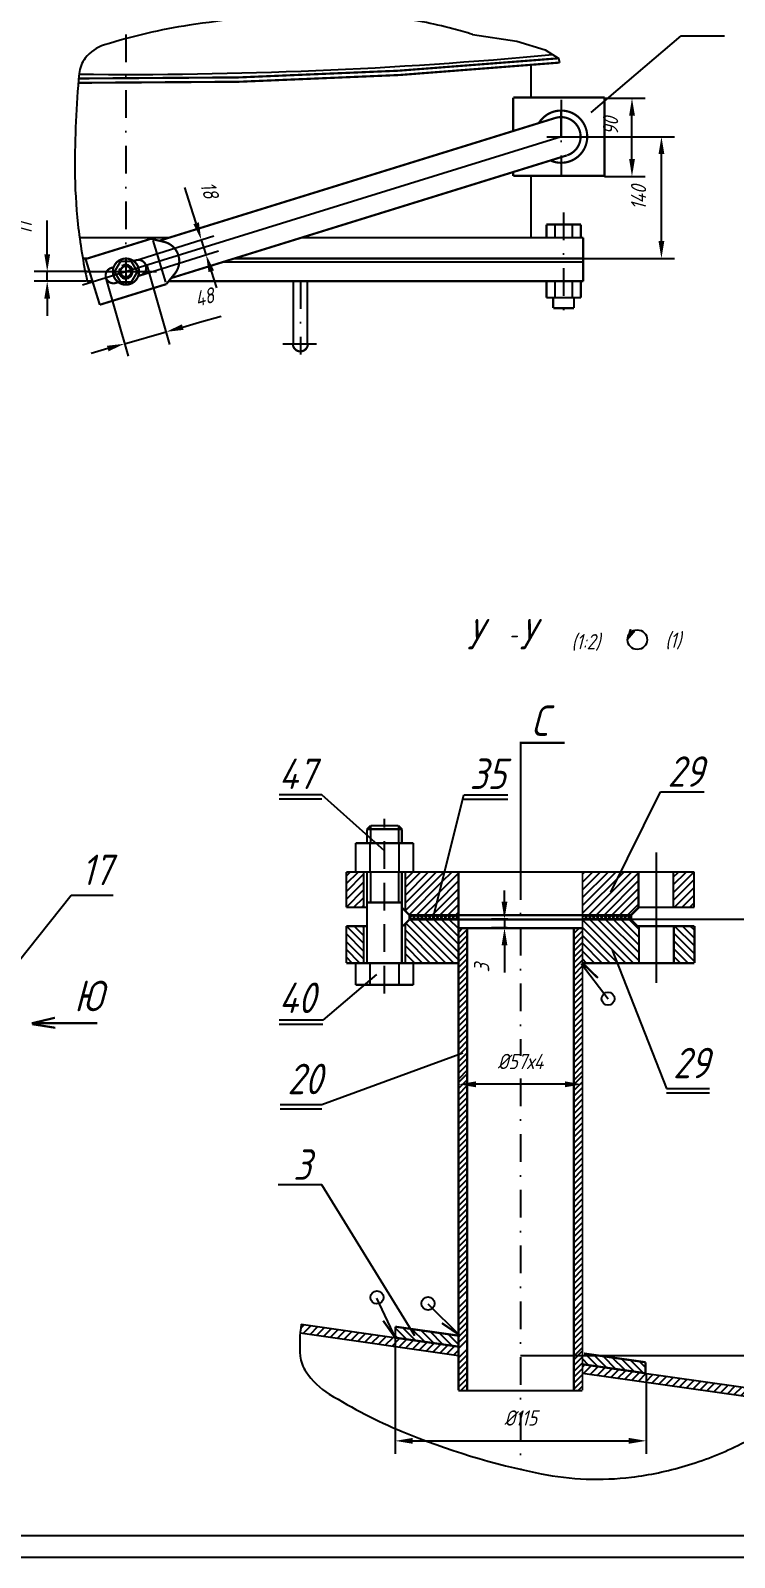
# Model space of a CAD drawing. Extents: x 626 to 1905, y 563 to 1774.
# Drawn here: x 1073.5 to 1235.3, y 563.2 to 914 of the extents above; entities that cross this region are included whole.
import ezdxf
from ezdxf.enums import TextEntityAlignment as Align

# ---------------------------------------------------------------- set-up
doc = ezdxf.new("R2010")
doc.units = 0
doc.header["$LTSCALE"] = 0.5
doc.header["$MEASUREMENT"] = 0
doc.linetypes.add('DASHDOT', pattern=[25.4, 12.7, -6.35, 0, -6.35])
doc.linetypes.add('DASHED', pattern=[19.05, 12.7, -6.35])
doc.layers.get('0').update_dxf_attribs({"linetype": 'CONTINUOUS'})
doc.layers.get('DEFPOINTS').update_dxf_attribs({"linetype": 'CONTINUOUS'})
doc.styles.add('ROMANC', font='romanc', dxfattribs={"width": 0.8, "oblique": 15, "height": 3.5})
doc.dimstyles.get("Standard").update_dxf_attribs({"dimtxt": 0.18, "dimasz": 0.18, "dimexe": 0.18, "dimexo": 0.0625, "dimgap": 0.09, "dimtad": 0, "dimtih": 1, "dimtoh": 1, "dimdec": 4, "dimzin": 0, "dimtxsty": 'STANDARD', "dimcen": 0.09, "dimazin": 3, "dimtfac": 1, "dimtdec": 4, "dimtofl": 0, "dimtmove": 0, "dimatfit": 3, "dimtolj": 1, "dimtzin": 0})

# ---------------------------------------------------------------- blocks, each defined once
blk = doc.blocks.new('*X49')
at = {"color": 0}
for p, q in [((1357.9, 1247.44), (1358.33, 1247.87)), ((1358.24, 1246.93), (1357.9, 1247.28)), ((1359.14, 1246.93), (1358.2, 1247.87)), ((1358.29, 1246.93), (1359.23, 1247.87)), ((1360.04, 1246.93), (1359.1, 1247.87)), ((1359.19, 1246.93), (1360.13, 1247.87)), ((1360.93, 1246.93), (1359.99, 1247.87)), ((1360.08, 1246.93), (1361.02, 1247.87)), ((1361.83, 1246.93), (1360.89, 1247.87)), ((1360.98, 1246.93), (1361.92, 1247.87)), ((1362.73, 1246.93), (1361.79, 1247.87)), ((1361.88, 1246.93), (1362.82, 1247.87)), ((1363.63, 1246.93), (1362.69, 1247.87)), ((1362.78, 1246.93), (1363.72, 1247.87)), ((1364.53, 1246.93), (1363.59, 1247.87)), ((1363.68, 1246.93), (1364.62, 1247.87)), ((1365.42, 1246.93), (1364.48, 1247.87)), ((1364.57, 1246.93), (1365.51, 1247.87)), ((1366.32, 1246.93), (1365.38, 1247.87)), ((1365.47, 1246.93), (1366.41, 1247.87)), ((1367.22, 1246.93), (1366.28, 1247.87)), ((1366.37, 1246.93), (1367.31, 1247.87)), ((1368.12, 1246.93), (1367.18, 1247.87)), ((1367.27, 1246.93), (1368.21, 1247.87)), ((1369.02, 1246.93), (1368.08, 1247.87)), ((1368.17, 1246.93), (1369.11, 1247.87)), ((1369.12, 1247.73), (1368.97, 1247.87)), ((1369.06, 1246.93), (1369.12, 1246.99))]:
    blk.add_line(p, q, dxfattribs=at)
blk = doc.blocks.new('*X19')
at = {"color": 0}
for p, q in [((1525.52, 1235.9), (1527.52, 1237.9)), ((1525.52, 1234.55), (1527.52, 1236.55)), ((1525.52, 1233.21), (1527.52, 1235.21)), ((1525.52, 1231.86), (1527.52, 1233.86)), ((1525.52, 1230.51), (1527.52, 1232.51)), ((1525.52, 1229.17), (1527.52, 1231.17)), ((1525.52, 1227.82), (1527.52, 1229.82)), ((1525.52, 1226.47), (1527.52, 1228.47)), ((1525.52, 1225.13), (1527.52, 1227.13)), ((1525.52, 1223.78), (1527.52, 1225.78)), ((1525.52, 1222.43), (1527.52, 1224.43)), ((1525.52, 1221.08), (1527.52, 1223.08)), ((1525.52, 1219.74), (1527.52, 1221.74)), ((1525.52, 1218.39), (1527.52, 1220.39)), ((1525.52, 1217.04), (1527.52, 1219.04)), ((1525.52, 1215.7), (1527.52, 1217.7)), ((1525.52, 1214.35), (1527.52, 1216.35)), ((1525.52, 1213), (1527.52, 1215)), ((1525.52, 1211.66), (1527.52, 1213.66)), ((1525.52, 1210.31), (1527.52, 1212.31)), ((1525.52, 1208.96), (1527.52, 1210.96)), ((1525.52, 1207.61), (1527.52, 1209.61)), ((1525.52, 1206.27), (1527.52, 1208.27)), ((1525.52, 1204.92), (1527.52, 1206.92)), ((1525.52, 1203.57), (1527.52, 1205.57)), ((1525.52, 1202.23), (1527.52, 1204.23)), ((1525.52, 1200.88), (1527.52, 1202.88)), ((1525.52, 1199.53), (1527.52, 1201.53)), ((1525.52, 1198.18), (1527.52, 1200.18)), ((1525.52, 1196.84), (1527.52, 1198.84)), ((1525.52, 1195.49), (1527.52, 1197.49)), ((1525.52, 1194.14), (1527.52, 1196.14)), ((1525.52, 1192.8), (1527.52, 1194.8)), ((1525.52, 1191.45), (1527.52, 1193.45)), ((1525.52, 1190.1), (1527.52, 1192.1)), ((1525.52, 1188.76), (1527.52, 1190.76)), ((1525.52, 1187.41), (1527.52, 1189.41)), ((1525.52, 1186.06), (1527.52, 1188.06))]:
    blk.add_line(p, q, dxfattribs=at)
blk = doc.blocks.new('*X20')
at = {"color": 0}
for p, q in [((1499.02, 1236.34), (1501.02, 1238.34)), ((1499.02, 1235), (1501.02, 1237)), ((1499.02, 1233.65), (1501.02, 1235.65)), ((1499.02, 1232.3), (1501.02, 1234.3)), ((1499.02, 1230.95), (1501.02, 1232.95)), ((1499.02, 1229.61), (1501.02, 1231.61)), ((1499.02, 1228.26), (1501.02, 1230.26)), ((1499.02, 1226.91), (1501.02, 1228.91)), ((1499.02, 1225.57), (1501.02, 1227.57)), ((1499.02, 1224.22), (1501.02, 1226.22)), ((1499.02, 1222.87), (1501.02, 1224.87)), ((1499.02, 1221.53), (1501.02, 1223.53)), ((1499.02, 1220.18), (1501.02, 1222.18)), ((1499.02, 1218.83), (1501.02, 1220.83)), ((1499.02, 1217.48), (1501.02, 1219.48)), ((1499.02, 1216.14), (1501.02, 1218.14)), ((1499.02, 1214.79), (1501.02, 1216.79)), ((1499.02, 1213.44), (1501.02, 1215.44)), ((1499.02, 1212.1), (1501.02, 1214.1)), ((1499.02, 1210.75), (1501.02, 1212.75)), ((1499.02, 1209.4), (1501.02, 1211.4)), ((1499.02, 1208.05), (1501.02, 1210.05)), ((1499.02, 1206.71), (1501.02, 1208.71)), ((1499.02, 1205.36), (1501.02, 1207.36)), ((1499.02, 1204.01), (1501.02, 1206.01)), ((1499.02, 1202.67), (1501.02, 1204.67)), ((1499.02, 1201.32), (1501.02, 1203.32)), ((1499.02, 1199.97), (1501.02, 1201.97)), ((1499.02, 1198.63), (1501.02, 1200.63)), ((1499.02, 1197.28), (1501.02, 1199.28)), ((1499.02, 1195.93), (1501.02, 1197.93)), ((1499.02, 1194.58), (1501.02, 1196.58)), ((1499.02, 1193.24), (1501.02, 1195.24)), ((1499.02, 1191.89), (1501.02, 1193.89)), ((1499.02, 1190.54), (1501.02, 1192.54)), ((1499.02, 1189.2), (1501.02, 1191.2)), ((1499.02, 1187.85), (1501.02, 1189.85)), ((1499.02, 1186.5), (1501.02, 1188.5))]:
    blk.add_line(p, q, dxfattribs=at)
blk = doc.blocks.new('*X58')
at = {"color": 0}
for p, q in [((1329.4, 1146.2), (1331.4, 1148.2)), ((1355.9, 1145.76), (1357.9, 1147.76)), ((1329.4, 1144.85), (1331.4, 1146.85)), ((1329.4, 1143.5), (1331.4, 1145.5)), ((1329.4, 1142.16), (1331.4, 1144.16)), ((1355.9, 1144.41), (1357.9, 1146.41)), ((1355.9, 1143.06), (1357.9, 1145.06)), ((1355.9, 1141.72), (1357.9, 1143.72)), ((1329.4, 1140.81), (1331.4, 1142.81)), ((1329.4, 1139.46), (1331.4, 1141.46)), ((1330.01, 1138.73), (1331.4, 1140.12)), ((1355.9, 1140.37), (1357.9, 1142.37)), ((1355.9, 1139.02), (1357.9, 1141.02)), ((1331.36, 1138.73), (1331.4, 1138.77)), ((1356.95, 1138.73), (1357.9, 1139.67))]:
    blk.add_line(p, q, dxfattribs=at)
blk = doc.blocks.new('*X48')
at = {"color": 0}
for p, q in [((1318.15, 1247.21), (1318.82, 1247.87)), ((1318.79, 1246.87), (1318.15, 1247.51)), ((1319.69, 1246.87), (1318.69, 1247.87)), ((1318.71, 1246.87), (1319.71, 1247.87)), ((1320.58, 1246.87), (1319.58, 1247.87)), ((1319.61, 1246.87), (1320.61, 1247.87)), ((1321.48, 1246.87), (1320.48, 1247.87)), ((1320.51, 1246.87), (1321.51, 1247.87)), ((1322.38, 1246.87), (1321.38, 1247.87)), ((1321.41, 1246.87), (1322.41, 1247.87)), ((1323.28, 1246.87), (1322.28, 1247.87)), ((1322.31, 1246.87), (1323.31, 1247.87)), ((1324.18, 1246.87), (1323.18, 1247.87)), ((1323.2, 1246.87), (1324.2, 1247.87)), ((1325.07, 1246.87), (1324.07, 1247.87)), ((1324.1, 1246.87), (1325.1, 1247.87)), ((1325.97, 1246.87), (1324.97, 1247.87)), ((1325, 1246.87), (1326, 1247.87)), ((1326.87, 1246.87), (1325.87, 1247.87)), ((1325.9, 1246.87), (1326.9, 1247.87)), ((1327.77, 1246.87), (1326.77, 1247.87)), ((1326.8, 1246.87), (1327.8, 1247.87)), ((1328.67, 1246.87), (1327.67, 1247.87)), ((1327.69, 1246.87), (1328.69, 1247.87)), ((1329.4, 1247.04), (1328.56, 1247.87)), ((1328.59, 1246.87), (1329.4, 1247.67))]:
    blk.add_line(p, q, dxfattribs=at)
blk = doc.blocks.new('*X116')
at = {"color": 0}
for p, q in [((1167.97, 763.85), (1170.63, 766.52)), ((1167.97, 765.65), (1168.83, 766.52)), ((1167.97, 762.06), (1171.92, 766.01)), ((1181.52, 757.65), (1190.39, 766.52)), ((1181.52, 759.44), (1188.59, 766.52)), ((1181.52, 761.24), (1186.79, 766.52)), ((1181.52, 763.04), (1185, 766.52)), ((1181.52, 764.83), (1183.2, 766.52)), ((1189.4, 761.94), (1193.72, 766.25)), ((1190, 764.34), (1192.18, 766.52)), ((1222.22, 766.02), (1222.72, 766.52)), ((1222.22, 764.22), (1224.51, 766.52)), ((1222.22, 762.43), (1226.31, 766.52)), ((1222.22, 760.63), (1228.1, 766.52)), ((1222.22, 758.83), (1229.9, 766.52)), ((1222.22, 757.04), (1231.7, 766.52)), ((1223.58, 756.6), (1233.49, 766.52)), ((1225.37, 756.6), (1235.1, 766.34)), ((1167.97, 760.26), (1171.92, 764.21)), ((1167.97, 758.47), (1171.92, 762.42)), ((1182.36, 756.7), (1190, 764.34)), ((1184.06, 756.6), (1189.4, 761.94)), ((1188.21, 757.15), (1193.72, 762.66)), ((1188.8, 759.55), (1193.72, 764.46)), ((1227.17, 756.6), (1235.1, 764.54)), ((1228.96, 756.6), (1235.1, 762.74)), ((1169.7, 758.41), (1171.92, 760.62)), ((1171.5, 758.41), (1171.92, 758.82)), ((1185.86, 756.6), (1188.8, 759.55)), ((1189.45, 756.6), (1193.72, 760.87)), ((1191.25, 756.6), (1193.72, 759.07)), ((1230.76, 756.6), (1235.1, 760.95)), ((1232.56, 756.6), (1235.1, 759.15)), ((1187.65, 756.6), (1188.21, 757.15)), ((1193.04, 756.6), (1193.72, 757.27))]:
    blk.add_line(p, q, dxfattribs=at)
blk = doc.blocks.new('*X117')
at = {"color": 0}
for p, q in [((1243.1, 763.56), (1246.06, 766.52)), ((1243.1, 765.36), (1244.27, 766.52)), ((1243.1, 761.76), (1247.85, 766.51)), ((1243.1, 759.97), (1247.85, 764.72)), ((1243.34, 758.41), (1247.85, 762.92)), ((1245.14, 758.41), (1247.85, 761.13)), ((1246.93, 758.41), (1247.85, 759.33))]:
    blk.add_line(p, q, dxfattribs=at)
blk = doc.blocks.new('*X118')
at = {"color": 0}
for p, q in [((1157.48, 661.77), (1158.24, 662.53)), ((1158.04, 660.53), (1159.81, 662.3)), ((1159.61, 660.31), (1161.38, 662.08)), ((1161.19, 660.09), (1162.96, 661.86)), ((1162.76, 659.86), (1164.53, 661.63)), ((1164.33, 659.64), (1166.1, 661.41)), ((1165.9, 659.42), (1167.67, 661.19)), ((1167.48, 659.19), (1169.25, 660.96)), ((1169.05, 658.97), (1170.82, 660.74)), ((1170.62, 658.75), (1172.39, 660.52)), ((1172.19, 658.52), (1173.96, 660.29)), ((1173.77, 658.3), (1175.54, 660.07)), ((1175.34, 658.08), (1177.11, 659.85)), ((1176.91, 657.85), (1178.68, 659.62)), ((1178.49, 657.63), (1180.25, 659.4)), ((1180.06, 657.41), (1181.83, 659.18)), ((1181.63, 657.18), (1183.4, 658.95)), ((1183.2, 656.96), (1184.97, 658.73)), ((1184.78, 656.74), (1186.54, 658.51)), ((1186.35, 656.51), (1188.12, 658.28)), ((1187.92, 656.29), (1189.69, 658.06)), ((1189.49, 656.07), (1191.26, 657.84)), ((1191.07, 655.84), (1192.83, 657.61)), ((1192.64, 655.62), (1193.72, 656.7))]:
    blk.add_line(p, q, dxfattribs=at)
blk = doc.blocks.new('*X119')
at = {"color": 0}
for p, q in [((1222.22, 652.87), (1222.71, 653.37)), ((1222.52, 651.37), (1224.29, 653.14)), ((1224.09, 651.15), (1225.86, 652.92)), ((1225.66, 650.93), (1227.43, 652.7)), ((1227.24, 650.7), (1229.01, 652.47)), ((1228.81, 650.48), (1230.58, 652.25)), ((1230.38, 650.26), (1232.15, 652.03)), ((1231.95, 650.03), (1233.72, 651.8)), ((1233.53, 649.81), (1235.3, 651.58)), ((1235.1, 649.59), (1236.87, 651.36)), ((1236.67, 649.36), (1238.44, 651.13)), ((1238.24, 649.14), (1240.01, 650.91)), ((1239.82, 648.92), (1241.59, 650.69)), ((1241.39, 648.69), (1243.16, 650.46)), ((1242.96, 648.47), (1244.73, 650.24)), ((1244.54, 648.25), (1246.3, 650.02)), ((1246.11, 648.02), (1247.88, 649.79)), ((1247.68, 647.8), (1249.45, 649.57)), ((1249.25, 647.58), (1251.02, 649.34)), ((1250.83, 647.35), (1252.59, 649.12)), ((1252.4, 647.13), (1254.17, 648.9)), ((1253.97, 646.91), (1255.74, 648.67)), ((1255.54, 646.68), (1257.31, 648.45)), ((1257.12, 646.46), (1258.89, 648.23)), ((1258.69, 646.24), (1260.46, 648)), ((1260.26, 646.01), (1262.03, 647.78)), ((1261.83, 645.79), (1263.6, 647.56)), ((1263.41, 645.57), (1265.18, 647.33)), ((1264.98, 645.34), (1266.75, 647.11)), ((1266.55, 645.12), (1268.32, 646.89)), ((1268.12, 644.89), (1269.89, 646.66)), ((1269.7, 644.67), (1271.47, 646.44))]:
    blk.add_line(p, q, dxfattribs=at)
blk = doc.blocks.new('*X120')
at = {"color": 0}
for p, q in [((1181.77, 659.18), (1179.22, 661.74)), ((1179.68, 659.48), (1179.22, 659.94)), ((1183.86, 658.89), (1180.92, 661.83)), ((1185.96, 658.59), (1183.01, 661.53)), ((1188.05, 658.29), (1185.11, 661.23)), ((1190.14, 657.99), (1187.2, 660.94)), ((1192.24, 657.7), (1189.29, 660.64)), ((1193.72, 658.01), (1191.39, 660.34)), ((1193.72, 659.81), (1193.48, 660.05)), ((1223.64, 653.24), (1222.22, 654.66)), ((1225.73, 652.94), (1223.21, 655.46)), ((1227.83, 652.64), (1225, 655.46)), ((1229.92, 652.34), (1226.98, 655.29)), ((1232.01, 652.05), (1229.07, 654.99)), ((1234.11, 651.75), (1231.16, 654.69)), ((1236.2, 651.45), (1233.26, 654.39)), ((1236.72, 652.73), (1235.35, 654.1))]:
    blk.add_line(p, q, dxfattribs=at)
blk = doc.blocks.new('*D121')
at = {"color": 0, "linetype": 'BYBLOCK'}
for p, q in [((1179.18, 659.55), (1179.18, 632.85)), ((1236.87, 651.36), (1236.87, 632.85)), ((1183.18, 635.85), (1232.87, 635.85))]:
    blk.add_line(p, q, dxfattribs=at)
for points in [[(1183.18, 636.52), (1183.18, 635.18), (1179.18, 635.85)], [(1232.87, 636.52), (1232.87, 635.18), (1236.87, 635.85)]]:
    blk.add_solid(points, dxfattribs=at)
at = {"layer": 'DEFPOINTS', "color": 0, "linetype": 'BYBLOCK'}
for p in [(1179.18, 659.55), (1236.87, 651.36), (1236.87, 635.85)]:
    blk.add_point(p, dxfattribs=at)
at = {"color": 0, "linetype": 'BYBLOCK', "style": 'ROMANC', "oblique": 15, "width": 0.8}
blk.add_text('%%c115', height=3.5, dxfattribs=at).set_placement((1208.02, 639.35), align=Align.CENTER)
blk = doc.blocks.new('*D198')
at = {"color": 0, "linetype": 'BYBLOCK'}
for p, q in [((1204.76, 799.12), (1220.83, 799.12)), ((1217.83, 775.13), (1217.83, 795.12)), ((1199.75, 771.13), (1220.83, 771.13))]:
    blk.add_line(p, q, dxfattribs=at)
for points in [[(1217.16, 795.12), (1218.5, 795.12), (1217.83, 799.12)], [(1217.16, 775.13), (1218.5, 775.13), (1217.83, 771.13)]]:
    blk.add_solid(points, dxfattribs=at)
at = {"layer": 'DEFPOINTS', "color": 0, "linetype": 'BYBLOCK'}
for p in [(1204.76, 799.12), (1217.83, 799.12), (1199.75, 771.13)]:
    blk.add_point(p, dxfattribs=at)
at = {"color": 0, "linetype": 'BYBLOCK', "style": 'ROMANC', "oblique": 15, "width": 0.8}
blk.add_text('140', height=3.5, rotation=90, dxfattribs=at).set_placement((1214.33, 785.12), align=Align.CENTER)
blk = doc.blocks.new('*D197')
at = {"color": 0, "linetype": 'BYBLOCK'}
for p, q in [((1099.6, 769.57), (1104.79, 751.4)), ((1090.05, 766.84), (1095.24, 748.67)), ((1111.66, 756.48), (1116.63, 757.9)), ((1094.42, 751.55), (1103.97, 754.28)), ((1107.81, 755.38), (1111.66, 756.48)), ((1090.57, 750.45), (1086.73, 749.35))]:
    blk.add_line(p, q, dxfattribs=at)
for points in [[(1107.63, 756.02), (1108, 754.74), (1103.97, 754.28)], [(1090.39, 751.09), (1090.76, 749.81), (1094.42, 751.55)]]:
    blk.add_solid(points, dxfattribs=at)
at = {"layer": 'DEFPOINTS', "color": 0, "linetype": 'BYBLOCK'}
for p in [(1099.6, 769.57), (1090.05, 766.84), (1103.97, 754.28)]:
    blk.add_point(p, dxfattribs=at)
at = {"color": 0, "linetype": 'BYBLOCK', "style": 'ROMANC', "oblique": 15, "width": 0.8}
blk.add_text('48', height=3.5, rotation=15.9533, dxfattribs=at).set_placement((1113.23, 760.57), align=Align.CENTER)
blk = doc.blocks.new('*D196')
at = {"color": 0, "linetype": 'BYBLOCK'}
for p, q in [((1076.82, 776.07), (1076.82, 779.77)), ((1076.82, 772.07), (1076.82, 776.07)), ((1086.1, 768.07), (1073.82, 768.07)), ((1085.83, 765.88), (1073.82, 765.88)), ((1076.82, 765.88), (1076.82, 768.07)), ((1076.82, 761.88), (1076.82, 757.88))]:
    blk.add_line(p, q, dxfattribs=at)
for points in [[(1076.15, 772.07), (1077.49, 772.07), (1076.82, 768.07)], [(1076.15, 761.88), (1077.49, 761.88), (1076.82, 765.88)]]:
    blk.add_solid(points, dxfattribs=at)
at = {"layer": 'DEFPOINTS', "color": 0, "linetype": 'BYBLOCK'}
for p in [(1076.82, 768.07), (1085.83, 765.88), (1086.1, 768.07)]:
    blk.add_point(p, dxfattribs=at)
at = {"color": 0, "linetype": 'BYBLOCK', "style": 'ROMANC', "oblique": 15, "width": 0.8}
blk.add_text('11', height=3.5, rotation=90, dxfattribs=at).set_placement((1073.32, 777.97), align=Align.CENTER)
blk = doc.blocks.new('*D199')
at = {"color": 0, "linetype": 'BYBLOCK'}
for p, q in [((1109.67, 783.06), (1108.27, 787.48)), ((1110.88, 779.24), (1109.67, 783.06)), ((1096.75, 770.57), (1114.95, 776.33)), ((1113.17, 772.02), (1112.09, 775.43)), ((1097.98, 767.21), (1116.03, 772.93)), ((1114.38, 768.21), (1115.59, 764.39))]:
    blk.add_line(p, q, dxfattribs=at)
for points in [[(1111.52, 779.44), (1110.25, 779.04), (1112.09, 775.43)], [(1115.01, 768.41), (1113.74, 768.01), (1113.17, 772.02)]]:
    blk.add_solid(points, dxfattribs=at)
at = {"layer": 'DEFPOINTS', "color": 0, "linetype": 'BYBLOCK'}
for p in [(1112.09, 775.43), (1096.75, 770.57), (1097.98, 767.21)]:
    blk.add_point(p, dxfattribs=at)
at = {"color": 0, "linetype": 'BYBLOCK', "style": 'ROMANC', "oblique": 15, "width": 0.8}
blk.add_text('18', height=3.5, rotation=287.5784, dxfattribs=at).set_placement((1112.29, 786.37), align=Align.CENTER)
blk = doc.blocks.new('*D200')
at = {"color": 0, "linetype": 'BYBLOCK'}
for p, q in [((1205.44, 898.43), (1214.75, 898.43)), ((1211.75, 884.43), (1211.75, 894.43)), ((1205.44, 880.43), (1214.75, 880.43))]:
    blk.add_line(p, q, dxfattribs=at)
for points in [[(1211.09, 894.43), (1212.42, 894.43), (1211.75, 898.43)], [(1211.09, 884.43), (1212.42, 884.43), (1211.75, 880.43)]]:
    blk.add_solid(points, dxfattribs=at)
at = {"layer": 'DEFPOINTS', "color": 0, "linetype": 'BYBLOCK'}
for p in [(1205.44, 898.43), (1211.75, 898.43), (1205.44, 880.43)]:
    blk.add_point(p, dxfattribs=at)
at = {"color": 0, "linetype": 'BYBLOCK', "style": 'ROMANC', "oblique": 15, "width": 0.8}
blk.add_text('90', height=3.5, rotation=90, dxfattribs=at).set_placement((1208.58, 892.02), align=Align.CENTER)

msp = doc.modelspace()

# ---------------------------------------------------------------- linework, layer by layer
at = {"linetype": 'DASHDOT'}
for p, q in [((1095.44336, 913.06136), (1095.44336, 853.81136)), ((1195.44336, 898.05136), (1195.44336, 880.65136)), ((1196.04336, 872.18136), (1196.04336, 849.38136)), ((1135.53336, 856.39136), (1135.53336, 839.57136)), ((1186.115, 720.63), (1186.115, 678.41)), ((1186.115, 673.23), (1186.115, 583.4502))]:
    msp.add_line(p, q, dxfattribs=at)
for p, q in [((1202.40336, 895.14136), (1223.05336, 912.75136)), ((1223.05336, 912.75136), (1233.00336, 912.75136)), ((1194.84069, 907.60326), (1195.09811, 906.60305)), ((1195.44336, 889.37136), (1195.44336, 895.58652)), ((1195.44336, 893.13136), (1195.44336, 889.58136)), ((1195.44336, 889.58136), (1085.43882, 855.49096)), ((1192.21336, 889.58136), (1207.85336, 889.58136)), ((1101.60478, 865.73538), (1104.56489, 856.18353)), ((1095.42336, 860.69136), (1095.42336, 856.23136)), ((1086.52974, 858.59136), (1102.46336, 858.59136)), ((1131.53336, 841.99136), (1139.24336, 841.99136)), ((1140.48, 738.41), (1130.66, 738.41)), ((1140.48, 737.41), (1130.66, 737.41)), ((1154.865, 725.51348), (1140.48, 738.41)), ((1166.06, 710.11), (1173.13, 738.41)), ((1173.13, 738.41), (1183.18, 738.41)), ((1173.13, 737.41), (1183.18, 737.41)), ((1206.9, 716), (1218.32, 739.05)), ((1218.32, 739.05), (1228.37, 739.05)), ((1151.65, 731.34), (1151.65, 727.38)), ((1158.06, 731.34), (1158.06, 727.38)), ((1151.65, 720.658), (1151.65, 713.6)), ((1158.06, 720.658), (1158.06, 713.9)), ((1059.48, 685.97), (1082.86, 715.37)), ((1082.86, 715.37), (1092.53, 715.37)), ((1207.21, 702.73), (1219.68, 670.94)), ((1200.09425, 699.64102), (1206.24504, 691.56662)), ((1153.04, 697.1), (1140.7, 686.6)), ((1140.7, 686.6), (1130.66, 686.6)), ((1140.7, 685.6), (1130.66, 685.6)), ((1172.91, 679.07), (1140.48, 667.2)), ((1219.68, 670.94), (1229.57, 670.94)), ((1140.48, 667.2), (1130.88, 667.2)), ((1219.68, 669.94), (1229.57, 669.94)), ((1140.48, 666.2), (1130.88, 666.2)), ((1140.49, 648.78), (1130.41, 648.78)), ((1161.85, 614.15), (1140.49, 648.78)), ((1157.46304, 613.49946), (1153.07688, 622.76033)), ((1172.22, 614.21), (1164.87, 621.35)), ((1135.50189, 614.7727), (1171.865, 609.60646)), ((1135.75456, 616.75689), (1159.20661, 613.42497)), ((1200.365, 605.55737), (1248.27802, 598.75019)), ((1212.90938, 605.79523), (1250.11, 600.51)), ((1467.71, 563.2), (626.71, 563.2))]:
    msp.add_line(p, q)
at = {"color": 0}
for p, q in [((1200.43087, 861.59136), (1200.54336, 861.47887)), ((1168.98963, 699.742), (1159.80255, 708.92908)), ((1170.78568, 699.742), (1160.78568, 709.742)), ((1171.856, 700.46773), (1162.58173, 709.742)), ((1171.856, 702.26378), (1164.37778, 709.742)), ((1171.856, 704.05983), (1166.17383, 709.742)), ((1171.856, 705.85588), (1167.96988, 709.742)), ((1171.856, 707.65193), (1169.76593, 709.742)), ((1171.856, 709.44798), (1171.56198, 709.742)), ((1210.2988, 699.742), (1200.356, 709.6848)), ((1212.09486, 699.742), (1202.09486, 709.742)), ((1213.365, 700.26791), (1203.89091, 709.742)), ((1213.365, 702.06396), (1205.68696, 709.742)), ((1213.365, 703.86001), (1207.48301, 709.742)), ((1213.365, 705.65606), (1209.27906, 709.742)), ((1213.365, 707.45211), (1211.07511, 709.742)), ((1150.065, 702.50216), (1146.115, 706.45216)), ((1150.065, 704.29822), (1146.12122, 708.242)), ((1150.065, 706.09427), (1147.91727, 708.242)), ((1150.065, 707.89032), (1149.71332, 708.242)), ((1167.19357, 699.742), (1159.665, 707.27057)), ((1165.39752, 699.742), (1159.665, 705.47452)), ((1172.82225, 707.751), (1171.856, 706.78475)), ((1174.16928, 707.751), (1171.856, 705.43772)), ((1173.856, 706.09068), (1171.856, 704.09068)), ((1198.365, 706.50954), (1199.60646, 707.751)), ((1198.365, 705.1625), (1200.365, 707.1625)), ((1198.365, 703.81546), (1200.365, 705.81546)), ((1208.50275, 699.742), (1200.356, 707.88875)), ((1206.7067, 699.742), (1200.356, 706.0927)), ((1226.115, 701.88632), (1221.365, 706.63632)), ((1226.115, 703.68237), (1221.55537, 708.242)), ((1226.115, 705.47842), (1223.35142, 708.242)), ((1226.115, 707.27447), (1225.14747, 708.242)), ((1150.065, 700.70611), (1146.115, 704.65611)), ((1149.23306, 699.742), (1146.115, 702.86006)), ((1163.60147, 699.742), (1159.665, 703.67847)), ((1161.80542, 699.742), (1159.665, 701.88242)), ((1173.856, 704.74364), (1171.856, 702.74364)), ((1173.856, 703.3966), (1171.856, 701.3966)), ((1173.856, 702.04956), (1171.856, 700.04956)), ((1198.365, 702.46842), (1200.365, 704.46842)), ((1198.365, 701.12138), (1200.365, 703.12138)), ((1198.365, 699.77434), (1200.365, 701.77434)), ((1204.91065, 699.742), (1200.356, 704.29665)), ((1203.1146, 699.742), (1200.356, 702.5006)), ((1226.115, 700.09027), (1221.365, 704.84027)), ((1224.66721, 699.742), (1221.365, 703.04421)), ((1147.43701, 699.742), (1146.115, 701.06401)), ((1173.856, 700.70252), (1171.856, 698.70252)), ((1173.856, 699.35548), (1171.856, 697.35548)), ((1198.365, 698.42731), (1200.365, 700.42731)), ((1198.365, 697.08027), (1200.365, 699.08027)), ((1201.31855, 699.742), (1200.356, 700.70455)), ((1222.87116, 699.742), (1221.365, 701.24816)), ((1173.856, 698.00845), (1171.856, 696.00845)), ((1173.856, 696.66141), (1171.856, 694.66141)), ((1173.856, 695.31437), (1171.856, 693.31437)), ((1198.365, 695.73323), (1200.365, 697.73323)), ((1198.365, 694.38619), (1200.365, 696.38619)), ((1198.365, 693.03915), (1200.365, 695.03915)), ((1173.856, 693.96733), (1171.856, 691.96733)), ((1173.856, 692.62029), (1171.856, 690.62029)), ((1173.856, 691.27325), (1171.856, 689.27325)), ((1198.365, 691.69211), (1200.365, 693.69211)), ((1198.365, 690.34507), (1200.365, 692.34507)), ((1173.856, 689.92622), (1171.856, 687.92622)), ((1173.856, 688.57918), (1171.856, 686.57918)), ((1198.365, 688.99804), (1200.365, 690.99804)), ((1198.365, 687.651), (1200.365, 689.651)), ((1198.365, 686.30396), (1200.365, 688.30396)), ((1173.856, 687.23214), (1171.856, 685.23214)), ((1173.856, 685.8851), (1171.856, 683.8851)), ((1173.856, 684.53806), (1171.856, 682.53806)), ((1198.365, 684.95692), (1200.365, 686.95692)), ((1198.365, 683.60988), (1200.365, 685.60988)), ((1198.365, 682.26284), (1200.365, 684.26284)), ((1173.856, 683.19102), (1171.856, 681.19102)), ((1173.856, 681.84399), (1171.856, 679.84399)), ((1173.856, 680.49299), (1171.856, 678.49299)), ((1198.365, 680.91581), (1200.365, 682.91581)), ((1198.365, 679.56877), (1200.365, 681.56877)), ((1173.856, 679.14991), (1171.856, 677.14991)), ((1173.856, 677.80287), (1171.856, 675.80287)), ((1198.365, 678.22173), (1200.365, 680.22173)), ((1198.365, 676.87469), (1200.365, 678.87469)), ((1198.365, 675.52765), (1200.365, 677.52765)), ((1173.856, 676.45583), (1171.856, 674.45583)), ((1173.856, 675.10879), (1171.856, 673.10879)), ((1198.365, 674.18061), (1200.365, 676.18061)), ((1198.365, 672.83358), (1200.365, 674.83358)), ((1171.865, 620.64027), (1173.865, 622.64027)), ((1171.865, 619.29323), (1173.865, 621.29323)), ((1198.365, 620.1995), (1200.365, 622.1995)), ((1171.865, 617.94619), (1173.865, 619.94619)), ((1171.865, 616.59915), (1173.865, 618.59915)), ((1198.365, 618.85246), (1200.365, 620.85246)), ((1198.365, 617.50542), (1200.365, 619.50542)), ((1198.365, 616.15838), (1200.365, 618.15838)), ((1171.865, 615.25211), (1173.865, 617.25211)), ((1171.865, 613.90507), (1173.865, 615.90507)), ((1171.865, 612.55804), (1173.865, 614.55804)), ((1198.365, 614.81134), (1200.365, 616.81134)), ((1198.365, 613.46431), (1200.365, 615.46431)), ((1198.365, 612.11727), (1200.365, 614.11727)), ((1171.865, 611.211), (1173.865, 613.211)), ((1198.365, 610.77023), (1200.365, 612.77023)), ((1198.365, 609.42319), (1200.365, 611.42319))]:
    msp.add_line(p, q, dxfattribs=at)
at = {"linetype": 'CONTINUOUS'}
msp.add_line((1186.115, 750.53), (1186.115, 718.742), dxfattribs=at)
at = {"color": 0, "linetype": 'DASHED'}
msp.add_line((1154.865, 692.78742), (1154.865, 732.87264), dxfattribs=at)
at = {"color": 0, "linetype": 'BYBLOCK'}
for p, q in [((1217.365, 695.24), (1217.365, 725.12)), ((1182.447, 712.445), (1182.447, 716.445)), ((1182.447, 710.965), (1182.447, 712.986)), ((1183.224, 709.825), (1179.447, 709.825)), ((1182.447, 709.825), (1182.447, 707.804)), ((1186.115, 709.802), (1251.4, 709.802)), ((1183.068, 707.804), (1179.447, 707.804)), ((1182.447, 703.804), (1182.447, 699.804)), ((1182.447, 699.804), (1182.447, 697.56746)), ((1196.365, 671.89), (1175.865, 671.89)), ((1186.115, 609.602), (1251.4, 609.602))]:
    msp.add_line(p, q, dxfattribs=at)
for points in [[(1175.12783, 913.05166, 0.019315348), (1170.58336, 914.38136, 0.022707619), (1156.5724, 917.23056, 0.028128351), (1145.08336, 918.37136, 0.033365851), (1134.34604, 918.11385, 0.014602771), (1110.00336, 915.18136, 0.039497236), (1090.48604, 910.65172, 0.151120452), (1086.09336, 907.60136, 0.143593647), (1084.69267, 904.08036, 0.024224411), (1083.70336, 882.08136, 0.026354731), (1084.4107, 869.50776, 0.025645079), (1086.52974, 856.39136)], [(1135.75456, 616.75689, 0.065019802), (1135.51887, 609.45606, 0.126691031), (1136.83, 605.86, 0.10373726), (1142.18285, 600.74789, 0.040457862), (1158.91, 592.15, 0.049399025), (1190.85469, 582.43605, 0.079527491), (1211.66, 581.65, 0.042255517), (1223.9777, 584.21649, 0.040861207), (1236.1, 588.94, 0.061917656), (1242.24598, 592.93957, 0.042311566), (1249.82, 600.51)]]:
    msp.add_lwpolyline(points, format="xyb")
msp.add_lwpolyline([(1175.12783, 913.05166), (1185.25336, 911.56136), (1191.80336, 909.54136), (1194.95336, 907.53136)])
at = {"const_width": 0.5}
for points in [[(1084.57905, 901.95409, 0.026507308), (1195.09811, 906.60305, 0.02428039)], [(1084.59001, 902.95403, 0.026469371), (1194.84576, 907.58354, 0.02428039)], [(1193.10518, 884.07107, 2.215249752), (1190.29025, 892.61953, 2.215250437)], [(1196.85356, 885.30803, 1), (1194.03316, 893.85469, 1)], [(1106.68005, 858.11475, 0.553301306), (1104.20651, 865.41892, 0.553301306)], [(1092.04499, 859.42266, 1), (1093.11063, 855.984, 1)], [(1098.30892, 859.4794, 1), (1092.57781, 857.70333, 1)], [(1098.31341, 859.46487, -1), (1092.57989, 857.69661, -1)], [(1095.44336, 859.83446, 1.016218214), (1095.44336, 857.34826, 1.016218214)], [(1095.40336, 859.83446, -1.016218214), (1095.40336, 857.34826, -1.016218214)], [(1098.84174, 857.76007, 1), (1097.77609, 861.19873, 1)], [(1133.80336, 841.99136, 1), (1137.26336, 841.99136, 1)]]:
    msp.add_lwpolyline(points, format="xyb", dxfattribs=at)
for points, const_width in [([(1188.54336, 905.99904), (1188.54336, 898.58136)], 0.5), ([(1184.44336, 898.58136), (1205.44336, 898.58136)], 0.5), ([(1194.11131, 893.87969), (1103.11247, 865.67915)], 0.5), ([(1196.77541, 885.28303), (1105.85887, 857.10799)], 0.5), ([(1184.44336, 880.58136), (1205.44336, 880.58136)], 0.5), ([(1188.54336, 880.58136), (1188.54336, 866.39136)], 0.5), ([(1084.78965, 866.39136), (1105.41067, 866.39136)], 0.5), ([(1101.45677, 866.21297), (1086.17382, 861.47678)], 0.5), ([(1135.81488, 866.39136), (1188.54336, 866.39136)], 0.5), ([(1184.37336, 866.39136), (1200.54336, 866.39136)], 0.5), ([(1192.08336, 869.39136), (1192.08336, 866.39136)], 0.5), ([(1192.08336, 869.39136), (1200.00336, 869.39136)], 0.5), ([(1194.06336, 869.39136), (1194.06336, 866.39136)], 0.5), ([(1198.02336, 869.39136), (1198.02336, 866.39136)], 0.5), ([(1200.00336, 869.39136), (1200.00336, 866.39136)], 0.5), ([(1200.54336, 866.39136), (1200.54336, 856.39136)], 0.5), ([(1104.20651, 865.41892), (1101.25336, 866.12136)], 0.5), ([(1085.52418, 861.59136), (1086.54355, 861.59136)], 0.5), ([(1086.17382, 861.47678), (1089.42995, 850.96976)], 0.5), ([(1092.6181, 859.60027), (1092.04499, 859.42266)], 0.5), ([(1092.81336, 858.56136), (1094.22336, 860.96136)], 0.5), ([(1094.22336, 860.96136), (1095.44336, 860.96136)], 0.5), ([(1096.66336, 860.96136), (1095.44336, 860.96136)], 0.5), ([(1098.07336, 858.56136), (1096.66336, 860.96136)], 0.5), ([(1097.77609, 861.19873), (1097.20298, 861.02112)], 0.5), ([(1117.74453, 860.79136), (1188.44336, 860.79136)], 0.5), ([(1120.32601, 861.59136), (1188.44336, 861.59136)], 0.5), ([(1184.63336, 861.59136), (1200.54336, 861.59136)], 0.5), ([(1185.38336, 860.79136), (1200.54336, 860.79136)], 0.5), ([(1086.52974, 856.39136), (1087.7498, 856.39136)], 0.5), ([(1104.7129, 855.70594), (1089.42995, 850.96976)], 0.5), ([(1092.81336, 858.56136), (1094.22336, 856.16136)], 0.5), ([(1093.68374, 856.1616), (1093.11063, 855.984)], 0.5), ([(1094.22336, 856.16136), (1095.44336, 856.16136)], 0.5), ([(1096.66336, 856.16136), (1095.44336, 856.16136)], 0.5), ([(1098.07336, 858.56136), (1096.66336, 856.16136)], 0.5), ([(1098.84174, 857.76007), (1098.26863, 857.58246)], 0.5), ([(1106.68005, 858.11475), (1104.70336, 855.69136)], 0.5), ([(1105.23553, 856.39136), (1188.44336, 856.39136)], 0.5), ([(1184.50336, 856.39136), (1200.54336, 856.39136)], 0.5), ([(1192.08336, 856.39136), (1192.08336, 852.59136)], 0.5), ([(1194.06336, 856.39136), (1194.06336, 852.59136)], 0.5), ([(1198.02336, 856.39136), (1198.02336, 852.59136)], 0.5), ([(1198.44336, 856.55136), (1198.44336, 856.39136)], 0.45), ([(1200.00336, 856.39136), (1200.00336, 852.59136)], 0.5), ([(1192.08336, 852.59136), (1200.00336, 852.59136)], 0.5), ([(1193.64336, 852.59136), (1193.64336, 850.19136)], 0.5), ([(1198.44336, 852.59136), (1198.44336, 850.19136)], 0.45), ([(1193.64336, 850.19136), (1198.44336, 850.19136)], 0.5), ([(1210.68601, 774.13891), (1212.32604, 776.04291)], 0.5), ([(1210.72, 774.12), (1211.45363, 776.45429)], 0.5), ([(1186.41, 750.32), (1196.315, 750.32)], 0.5), ([(1150.82, 730.46), (1151.652, 731.292)], 0.5), ([(1150.865, 730.492), (1158.865, 730.492)], 0.5), ([(1151.652, 731.292), (1158.068, 731.292)], 0.5), ([(1158.9, 730.46), (1158.068, 731.292)], 0.5), ([(1148.235, 727.292), (1161.495, 727.292)], 0.5), ([(1146.115, 720.658), (1146.115, 712.548)], 0.5), ([(1146.115, 720.658), (1186.115, 720.658)], 0.5), ([(1186.115, 720.658), (1226.115, 720.658)], 0.5), ([(1226.005, 720.658), (1226.005, 712.548)], 0.5), ([(1146.115, 712.548), (1150.865, 712.548)], 0.5), ([(1150.865, 713.672), (1158.865, 713.672)], 0.5), ([(1160.578, 710.776), (1158.80479, 712.548)], 0.5), ([(1158.865, 712.548), (1159.115, 712.548)], 0.5), ([(1211.55, 710.776), (1213.32321, 712.548)], 0.5), ([(1226.005, 712.548), (1213.005, 712.548)], 0.5), ([(1213.013, 712.548), (1226.115, 712.548)], 0.5), ([(1160.578, 709.704), (1159.108, 708.235)], 0.5), ([(1160.615, 710.742), (1186.115, 710.742)], 0.5), ([(1160.615, 709.742), (1211.615, 709.742)], 0.5), ([(1160.62, 710.76), (1160.62, 709.78)], 0.5), ([(1211.585, 710.742), (1186.115, 710.742)], 0.5), ([(1211.55, 709.704), (1213.02, 708.235)], 0.5), ([(1211.59, 710.76), (1211.59, 709.8)], 0.5), ([(1146.115, 708.242), (1150.865, 708.242)], 0.5), ([(1146.115, 699.742), (1146.115, 708.242)], 0.5), ([(1158.865, 708.242), (1159.115, 708.242)], 0.5), ([(1171.856, 707.751), (1200.356, 707.751)], 0.5), ([(1213.013, 708.242), (1226.115, 708.242)], 0.5), ([(1226.115, 699.742), (1226.115, 708.242)], 0.5), ([(1146.115, 699.742), (1171.856, 699.742)], 0.5), ([(1200.28829, 699.81651), (1203.90912, 696.32455)], 0.5), ([(1200.356, 699.742), (1226.115, 699.742)], 0.5), ([(1148.235, 694.742), (1161.495, 694.742)], 0.5), ([(1073.81468, 685.92806), (1088.88214, 685.92806)], 0.5), ([(1073.91126, 685.92806), (1079.12692, 687.18284)], 0.5), ([(1073.91989, 685.7122), (1079.21907, 684.87773)], 0.5), ([(1157.46304, 613.49946), (1154.56251, 617.59358)], 0.5), ([(1157.365, 616.21172), (1172.21665, 614.10169)], 0.5), ([(1157.365, 613.68662), (1171.865, 611.62655)], 0.5), ([(1172.22, 614.21), (1168.07, 617.03)], 0.5), ([(1200.365, 607.57745), (1214.865, 605.51738)], 0.5), ([(1200.71665, 610.0526), (1214.865, 608.04249)], 0.5), ([(1171.865, 601.522), (1200.365, 601.522)], 0.5), ([(1462.71, 568.2), (634.71, 568.2)], 0.5)]:
    msp.add_lwpolyline(points, dxfattribs=dict(const_width=const_width))
at = {"linetype": 'CONTINUOUS'}
for points, const_width in [([(1184.44336, 898.58136), (1184.44336, 890.88359)], 0.5), ([(1205.44336, 898.58136), (1205.44336, 880.58136)], 0.5), ([(1184.44336, 881.46133), (1184.44336, 880.58136)], 0.5), ([(1133.93336, 856.39136), (1133.93336, 841.99136)], 0.5), ([(1137.13336, 856.39136), (1137.13336, 841.99136)], 0.5), ([(1171.865, 720.658), (1171.865, 601.602)], 0.5), ([(1200.365, 720.658), (1200.365, 601.602)], 0.4), ([(1173.865, 707.751), (1173.865, 621.29323)], 0.5), ([(1198.365, 707.751), (1198.365, 620.1995)], 0.5), ([(1171.865, 622.9), (1171.865, 609.742)], 0.5), ([(1173.865, 622.14), (1173.865, 601.602)], 0.5), ([(1198.365, 621.37), (1198.365, 601.602)], 0.5), ([(1200.365, 621.63), (1200.365, 609.742)], 0.4), ([(1157.365, 616.21172), (1157.365, 613.68662)], 0.5), ([(1214.865, 608.04249), (1214.865, 605.51738)], 0.5)]:
    msp.add_lwpolyline(points, dxfattribs=dict(at, const_width=const_width))
at = {"color": 0, "linetype": 'BYBLOCK', "const_width": 0.5}
for points in [[(1150.865, 727.292), (1150.865, 730.505)], [(1158.865, 727.292), (1158.865, 730.495)], [(1148.235, 720.792), (1148.235, 727.292)], [(1151.535, 720.792), (1151.535, 727.292)], [(1158.195, 720.792), (1158.195, 727.292)], [(1161.495, 720.792), (1161.495, 727.292)], [(1150.065, 712.548), (1150.065, 720.658)], [(1150.865, 699.742), (1150.865, 720.658)], [(1150.865, 718.89), (1150.865, 712.548)], [(1158.865, 699.742), (1158.865, 720.658)], [(1158.865, 718.89), (1158.865, 712.548)], [(1159.665, 711.68838), (1159.665, 720.658)], [(1213.255, 720.658), (1213.255, 712.548)], [(1221.255, 720.658), (1221.255, 712.548)], [(1159.665, 699.742), (1159.665, 708.79162)], [(1150.065, 699.742), (1150.065, 708.242)], [(1150.865, 699.742), (1150.865, 708.242)], [(1158.865, 699.742), (1158.865, 708.242)], [(1213.365, 699.742), (1213.365, 708.242)], [(1221.365, 699.742), (1221.365, 708.242)], [(1148.235, 694.742), (1148.235, 699.742)], [(1151.535, 694.742), (1151.535, 699.742)], [(1158.195, 694.742), (1158.195, 699.742)], [(1161.495, 694.742), (1161.495, 699.742)]]:
    msp.add_lwpolyline(points, dxfattribs=at)
for centre, radius in [((1212.97, 774.03), 2.25719), ((1206.24504, 691.56662), 1.5), ((1153.14338, 622.93831), 1.5), ((1164.87, 621.54), 1.5)]:
    msp.add_circle(centre, radius)
for centre, radius, start, end in [((1096.02336, 1945.89136), 1042, 269.37191197, 275.36758315), ((1095.44336, 858.59136), 1.6, 90, 125.0958168), ((1095.40336, 858.59136), 1.6, 270, 90), ((1095.44336, 858.59136), 1.6, 153.5792704, 270)]:
    msp.add_arc(centre, radius, start, end)
at = {"color": 0, "linetype": 'BYBLOCK'}
for points in [[(1181.78033, 713.825), (1183.11367, 713.825), (1182.447, 709.825)], [(1181.78033, 703.804), (1183.11367, 703.804), (1182.447, 707.804)], [(1175.865, 672.55667), (1175.865, 671.22333), (1171.865, 671.89)], [(1196.365, 672.55667), (1196.365, 671.22333), (1200.365, 671.89)]]:
    msp.add_solid(points, dxfattribs=at)
at = {"layer": 'DEFPOINTS', "color": 0, "linetype": 'BYBLOCK'}
for p in [(1196.04336, 850.19136), (1154.865, 713.696), (1182.447, 712.986), (1183.068, 712.986), (1217.255, 713.696), (1217.365, 713.696), (1160.615, 711.048), (1160.615, 709.742), (1160.68, 711.03), (1160.68, 709.76), (1183.224, 709.825), (1186.115, 711.048), (1186.115, 709.742), (1211.615, 711.048), (1211.615, 709.742), (1154.865, 707.094), (1182.447, 707.804), (1183.068, 707.804), (1217.365, 707.094), (1171.865, 671.89)]:
    msp.add_point(p, dxfattribs=at)

# ---------------------------------------------------------------- block references
for name, p in [('*X116', (-21.85, -45.86)), ('*X117', (-21.85, -45.86)), ('*X48', (-157.53, -537.13)), ('*X49', (-157.53, -537.13)), ('*X20', (-327.15, -564.06)), ('*X19', (-327.15, -564.06)), ('*X118', (-21.85, -45.86)), ('*X120', (-21.85, -45.86)), ('*X58', (-157.53, -537.13)), ('*X119', (-21.85, -45.86))]:
    msp.add_blockref(name, p)

# ---------------------------------------------------------------- texts
at = {"style": 'ROMANC', "oblique": 15, "width": 0.8}
for s, height, p in [(' У', 7, (1170.08655, 771.78466)), (' У', 7, (1182.15223, 771.78466)), ('(1:2)', 3.5, (1197.83, 771.82)), ('(1)', 3.5, (1219.385, 772.161)), ('-', 3.5, (1183.42639, 773.38151)), (' С', 7, (1184.86996, 751.93085)), ('29', 7, (1219.92792, 740.23501)), ('47', 7, (1130.58602, 739.72728)), ('35', 7, (1174.42151, 739.72728)), ('17', 7, (1085.1975, 717.655)), ('Ю', 7, (1083.56118, 688.6792)), ('40', 7, (1130.58602, 688.26225)), ('29', 7, (1221.2, 673.28)), ('20', 7, (1132.54, 669.62)), ('3', 7, (1133.87602, 649.94728))]:
    msp.add_text(s, height=height, dxfattribs=at).set_placement(p)
at = {"color": 0, "linetype": 'BYBLOCK', "style": 'ROMANC', "oblique": 15, "width": 0.8}
msp.add_text('3', height=3.5, rotation=90, dxfattribs=at).set_placement((1178.947, 698.63573), align=Align.CENTER)
msp.add_text('%%c57х4', height=3.5, dxfattribs=at).set_placement((1186.115, 675.39), align=Align.CENTER)

# ---------------------------------------------------------------- dimensions: what is measured, and where the dimension line sits
dim = msp.add_linear_dim(base=(1211.75336, 898.43236), p1=(1205.44336, 880.43236), p2=(1205.44336, 898.43236), angle=270, text='90', dimstyle='Standard')
dim.commit()
dim.dimension.update_dxf_attribs({"geometry": '*D200', "text_midpoint": (1208.579, 892.023), "dimtype": 128})
for base, p1, p2, angle, text, picture, middle, set_off in [((1218.51336, 889.58136), (1200.43087, 861.59136), (1205.44336, 889.58136), 270, '140', '*D198', (1215.01336, 875.58636), (0.685, 90.463)), ((1112.77483, 865.89161), (1098.66336, 857.67136), (1097.43336, 861.03136), 107.5784312, '18', '*D199', (1112.97996, 876.83307), (0.685, 90.463)), ((1077.3481, 858.59072), (1086.3581, 856.40072), (1086.6281, 858.59072), 270, '11', '*D196', (1073.8481, 868.49297), (0.52974, 90.52236))]:
    dim = msp.add_linear_dim(base=base, p1=p1, p2=p2, angle=angle, text=text, dimstyle='Standard')
    dim.commit()
    dim.dimension.update_dxf_attribs({"geometry": picture, "text_midpoint": middle, "insert": set_off})
dim = msp.add_aligned_dim(p1=(1090.73336, 857.30136), p2=(1100.28336, 860.03136), distance=-15.90031, text='48', dimstyle='Standard')
dim.commit()
dim.dimension.update_dxf_attribs({"geometry": '*D197', "text_midpoint": (1113.91667, 851.03161), "insert": (0.685, 90.463)})
dim = msp.add_linear_dim(base=(1215.0183, 589.99), p1=(1157.32658, 613.69207), p2=(1215.0183, 605.4956), text='%%c115', dimstyle='Standard')
dim.commit()
dim.dimension.update_dxf_attribs({"geometry": '*D121', "text_midpoint": (1186.17244, 593.49), "insert": (-21.85, -45.86)})

doc.saveas('drawing.dxf')
